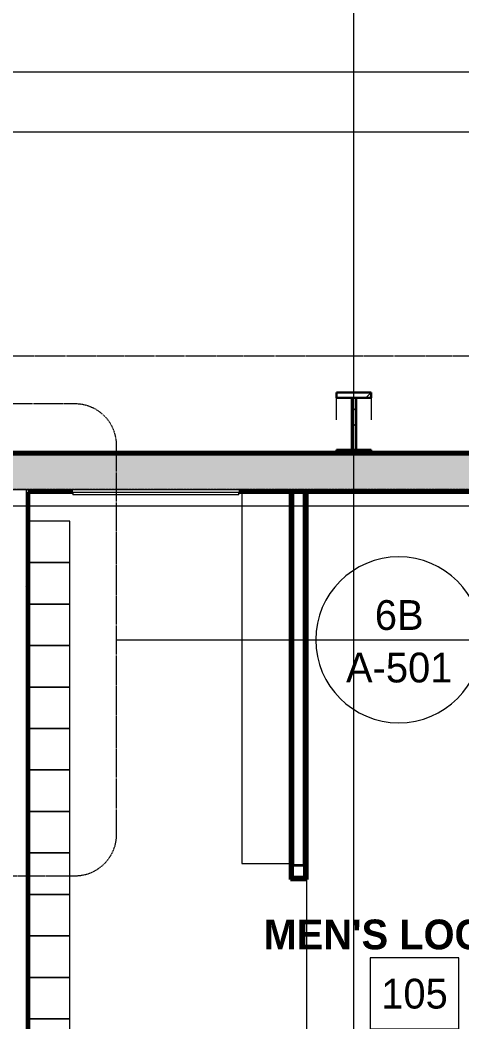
# Model space of a CAD drawing. Header units: inches. Extents: x 23906 to 26716, y -23130 to -20467.
# Drawn here: x 25305.3 to 25433.1, y -22523.6 to -22233.7 of the extents above; entities that cross this region are included whole.
import ezdxf

# ---------------------------------------------------------------- set-up
doc = ezdxf.new("R2010")
doc.units = ezdxf.units.IN
doc.header["$MEASUREMENT"] = 0
doc.linetypes.add('Dash Dot 3_16_', pattern=[0.3125, 0.1875, -0.0625, 0, -0.0625])
doc.linetypes.add('Grid Line 1_2_', pattern=[0.875, 0.5, -0.125, 0.125, -0.125])
for name, color, linetype, lineweight in [('A-ANNO-SYMB', 150, 'Continuous', 9), ('A-AREA-IDEN', 2, 'Continuous', 9), ('A-FLOR', 192, 'Continuous', 13), ('A-WALL', 113, 'Continuous', 13), ('A-WALL-PATT', 111, 'Continuous', 50), ('G-ANNO-SYMB', 111, 'Continuous', 9), ('I-FURN', 30, 'Continuous', 9), ('I-WALL', 2, 'Continuous', 13), ('Q-SPCQ', 91, 'Continuous', 9), ('S-BEAM', 12, 'Continuous', 9), ('S-COLS', 52, 'Continuous', 9), ('S-GRID', 1, 'Continuous', 9)]:
    doc.layers.add(name, color=color, linetype=linetype, lineweight=lineweight)
doc.styles.add('Century Gothic', font='GOTHIC.TTF', dxfattribs={"height": 8.622671})
doc.styles.add('Century Gothic_B', font='GOTHICB.TTF', dxfattribs={"height": 8.616719})
pattern_1 = [(0, (0, 0), (30.72, 7.68), [1.267, -21.773, 1.267, -21.773, -122.88]), (0, (0, 0), (30.72, 7.68), [-46.08, 1.267, -44.813, 1.267, -21.773, -53.76]), (0, (0, 0), (30.72, 7.68), [-115.2, 1.267, -14.093, 1.267, -37.133]), (120, (11.52, 3.84), (-22.0110751, 22.7643004), [1.267, -21.773, 1.267, -21.773, -122.88]), (120, (11.52, 3.84), (-22.0110751, 22.7643004), [-46.08, 1.267, -44.813, 1.267, -21.773, -53.76]), (120, (11.52, 3.84), (-22.0110751, 22.7643004), [-115.2, 1.267, -14.093, 1.267, -37.133]), (240, (15.36, 19.2), (-8.7089249, -30.4443004), [1.267, -21.773, 1.267, -21.773, -122.88]), (240, (15.36, 19.2), (-8.7089249, -30.4443004), [-46.08, 1.267, -44.813, 1.267, -21.773, -53.76]), (240, (15.36, 19.2), (-8.7089249, -30.4443004), [-115.2, 1.267, -14.093, 1.267, -37.133])]
pattern_2 = [(225, (25401.89, -22360.053), (9.503515, -9.503515), []), (225, (25401.89, -22374.453), (9.503515, -9.503515), [])]

# ---------------------------------------------------------------- blocks, each defined once
blk = doc.blocks.new('Furniture 8 - Furniture 1-2437-Enlarged First Floor Plan _East_')
at = {"layer": 'I-FURN', "color": 7}
for p, q in [((25350.61, -22496.3), (25350.61, -22603.74)), ((25350.61, -22603.74), (25364.61, -22603.74))]:
    blk.add_line(p, q, dxfattribs=at)
blk = doc.blocks.new('Locker-Double Stacked - 12_ x 12_-11070-Enlarged First Floor Plan _East_')
at = {"layer": 'I-FURN', "color": 7}
for p, q in [((6, 6), (-6, 6)), ((-6, 6), (-6, -6)), ((6, -6), (6, 6)), ((-6, -6), (6, -6))]:
    blk.add_line(p, q, dxfattribs=at)
blk = doc.blocks.new('Bradley-Washroom_Accessories-Mirrors-780_Custom - Bradley-Washroom_Accessories-Mirrors-780_Custom-177760-Enlarged First Floor Plan _East_')
at = {"layer": 'Q-SPCQ', "color": 7}
for p, q in [((25320.64, -22370.3), (25368.64, -22370.3)), ((25320.64, -22370.3), (25320.64, -22371.05)), ((25368.64, -22371.05), (25320.64, -22371.05)), ((25368.64, -22371.05), (25368.64, -22370.3))]:
    blk.add_line(p, q, dxfattribs=at)
blk = doc.blocks.new('HSS-Hollow Structural Section-Column - HSS3-1_2X3-1_2X1_8-V57-Enlarged First Floor Plan _East_')
at = {"layer": 'S-COLS'}
h = blk.add_hatch(dxfattribs=at)
h.set_pattern_fill('FP_26', color=256, style=0, pattern_type=2)
h.set_pattern_definition([(45, (-25385.89, 22479.99), (-9.503515, 9.503515), []), (45, (-25385.89, 22494.39), (-9.503515, 9.503515), [])])
h.paths.add_polyline_path([(1.52, -1.75), (1.68, -1.68), (1.75, -1.52), (1.75, 1.52), (1.68, 1.68), (1.52, 1.75), (-1.52, 1.75), (-1.68, 1.68), (-1.75, 1.52), (-1.75, -1.52), (-1.68, -1.68), (-1.52, -1.75)], flags=0)
h.paths.add_polyline_path([(1.52, -1.63), (-1.6, -1.6), (-1.63, -1.52), (-1.6, 1.6), (-1.52, 1.63), (1.6, 1.6), (1.63, 1.52), (1.6, -1.6)], flags=0)
at = {"layer": 'S-COLS', "color": 130, "lineweight": 30}
for p, q in [((-1.75, 1.52), (-1.75, -1.52)), ((-1.63, -1.52), (-1.63, 1.52)), ((1.52, 1.75), (-1.52, 1.75)), ((-1.52, 1.63), (1.52, 1.63)), ((1.63, 1.52), (1.63, -1.52)), ((1.75, -1.52), (1.75, 1.52)), ((1.52, -1.63), (-1.52, -1.63)), ((-1.52, -1.75), (1.52, -1.75))]:
    blk.add_line(p, q, dxfattribs=at)
for centre, radius, start, end in [((-1.52, 1.52), 0.232, 90, 180), ((-1.52, 1.52), 0.116, 90, 180), ((1.52, 1.52), 0.232, 360, 90), ((1.52, 1.52), 0.116, 0, 90), ((-1.52, -1.52), 0.232, 180, 270), ((-1.52, -1.52), 0.116, 180, 270), ((1.52, -1.52), 0.232, 270, 360), ((1.52, -1.52), 0.116, 270, 360)]:
    blk.add_arc(centre, radius, start, end, dxfattribs=at)
blk = doc.blocks.new('Locker Rooms and Restrooms_rvt-1-Enlarged First Floor Plan _East_')
at = {"layer": 'A-WALL-PATT', "lineweight": 9}
h = blk.add_hatch(dxfattribs=at)
h.set_pattern_fill('FP_8', style=0, pattern_type=2)
h.set_pattern_definition(pattern_1)
h.paths.add_polyline_path([(25383.52, -22482.37), (25384.14, -22482.37), (25384.14, -22370.3), (25383.52, -22370.3), (25383.52, -22481.67)], flags=0)
h = blk.add_hatch(dxfattribs=at)
h.set_pattern_fill('FP_8', style=0, pattern_type=2)
h.set_pattern_definition(pattern_1)
h.paths.add_polyline_path([(25387.65, -22481.74), (25388.27, -22481.74), (25388.27, -22370.43), (25387.64, -22370.43), (25387.64, -22481.74)], flags=0)
at = {"layer": 'A-FLOR', "color": 10}
for p, q in [((25388.27, -22370.43), (25388.27, -22370.3)), ((25388.27, -22526.68), (25388.27, -22482.37))]:
    blk.add_line(p, q, dxfattribs=at)
at = {"layer": 'I-WALL', "color": 250, "lineweight": 50}
for p, q in [((25383.52, -22370.3), (25383.52, -22482.37)), ((25384.14, -22370.3), (25383.52, -22370.3)), ((25384.14, -22370.3), (25384.14, -22478.47)), ((25387.64, -22370.3), (25384.14, -22370.3)), ((25384.14, -22478.47), (25384.14, -22370.3)), ((25387.64, -22478.47), (25387.64, -22370.3)), ((25388.27, -22370.43), (25387.64, -22370.43)), ((25387.64, -22370.43), (25387.64, -22478.47)), ((25388.27, -22481.74), (25388.27, -22370.43)), ((25383.52, -22482.37), (25384.14, -22482.37)), ((25384.14, -22481.51), (25384.14, -22481.74)), ((25384.14, -22481.74), (25384.14, -22481.51)), ((25384.14, -22481.74), (25384.37, -22481.74)), ((25384.37, -22481.74), (25384.14, -22481.74)), ((25384.14, -22482.37), (25388.27, -22482.37)), ((25387.41, -22481.74), (25387.64, -22481.74)), ((25387.64, -22481.74), (25387.41, -22481.74)), ((25387.64, -22481.74), (25387.64, -22481.51)), ((25387.64, -22481.51), (25387.64, -22481.74)), ((25388.27, -22482.37), (25388.27, -22481.74))]:
    blk.add_line(p, q, dxfattribs=at)
at = {"color": 10, "lineweight": 13}
for name, p in [('Bradley-Washroom_Accessories-Mirrors-780_Custom - Bradley-Washroom_Accessories-Mirrors-780_Custom-177760-Enlarged First Floor Plan _East_', (0, 0)), ('Furniture 8 - Furniture 1-2437-Enlarged First Floor Plan _East_', (18.9, 126)), ('HSS-Hollow Structural Section-Column - HSS3-1_2X3-1_2X1_8-V57-Enlarged First Floor Plan _East_', (25385.89, -22479.99))]:
    blk.add_blockref(name, p, dxfattribs=at)
at = {"color": 10, "lineweight": 13, "rotation": 270}
for p in [(25313.77, -22384.68), (25313.77, -22396.68), (25313.77, -22408.68), (25313.77, -22420.68), (25313.77, -22432.68), (25313.77, -22444.68), (25313.77, -22456.68), (25313.77, -22468.68), (25313.77, -22480.68), (25313.77, -22492.68), (25313.77, -22504.68), (25313.77, -22516.68), (25313.77, -22528.68)]:
    blk.add_blockref('Locker-Double Stacked - 12_ x 12_-11070-Enlarged First Floor Plan _East_', p, dxfattribs=at)
blk = doc.blocks.new('columns and girder2 - one-V9-Enlarged First Floor Plan _East_')
at = {"layer": 'S-BEAM'}
h = blk.add_hatch(dxfattribs=at)
h.set_pattern_fill('FP_14', color=256, style=0, pattern_type=2)
h.set_pattern_definition(pattern_2)
h.paths.add_polyline_path([(0, -1.25), (-5, -1.25), (-5, -2), (5, -2), (5, -1.25)], flags=0)
h.paths.add_polyline_path([(5, -17.03), (-5, -17.03), (-5, -18.55), (5, -18.55)], flags=0)
h.paths.add_polyline_path([(-5, -1204.89), (-5, -1206.4), (5, -1206.4), (5, -1204.89)], flags=0)
h.paths.add_polyline_path([(5, -1224.25), (-5, -1224.25), (-5, -1225), (5, -1225)], flags=0)
h = blk.add_hatch(dxfattribs=at)
h.set_pattern_fill('FP_14', color=256, style=0, pattern_type=2)
h.set_pattern_definition(pattern_2)
h.paths.add_polyline_path([(-0.63, -2), (-0.63, -17.03), (0.62, -17.03), (0.62, -2)], flags=0)
h.paths.add_polyline_path([(0.62, -1206.4), (-0.63, -1206.4), (-0.63, -1224.25), (0.62, -1224.25)], flags=0)
at = {"layer": 'S-BEAM', "lineweight": 30}
for p, q in [((-5, -1.25), (-5, -2)), ((-5, -2), (5, -2)), ((0.62, -2), (-0.63, -2)), ((-0.63, -2), (-0.63, -17.03)), ((0.62, -17.03), (0.62, -2)), ((5, -2), (5, -1.25)), ((5, -17.03), (-5, -17.03)), ((-5, -17.03), (-5, -18.55)), ((-0.63, -17.03), (0.62, -17.03)), ((5, -18.55), (5, -17.03)), ((-5, -18.55), (5, -18.55))]:
    blk.add_line(p, q, dxfattribs=at)
at = {"layer": 'S-BEAM'}
for p, q in [((-5, -17.03), (-5, -10.69)), ((5, -10.69), (5, -17.03))]:
    blk.add_line(p, q, dxfattribs=at)
blk = doc.blocks.new('Floor Plan - Callout Head-19020-Enlarged First Floor Plan _East_')
at = {"layer": 'A-ANNO-SYMB'}
blk.add_line((-0.25, 0), (0.25, 0), dxfattribs=at)
for start, end in [(360, 180), (180, 360)]:
    blk.add_arc((0, 0), 0.25, start, end, dxfattribs=at)

msp = doc.modelspace()

# ---------------------------------------------------------------- hatches: boundary and pattern name
at = {"layer": 'A-WALL-PATT', "lineweight": 9}
h = msp.add_hatch(dxfattribs=at)
h.set_pattern_fill('FP_9', color=256, style=0, pattern_type=2)
h.set_pattern_definition([(161.57, (0.48, 0.48), (-3.839953776, -1.544e-05), [0, -27.322, 3.034, 0]), (18.43, (-0.48, 0.48), (-3.839953776, 1.544e-05), [0, -27.322, 3.034, 0]), (108.43, (0.48, 0.48), (1.919622, -9.60052459), [9.106, -21.25]), (71.57, (-0.48, 0.48), (1.919622, 9.60052459), [9.106, -21.25])])
h.paths.add_polyline_path([(25738.77, -22369.55), (25738.77, -22359.55), (25563.52, -22359.55), (25563.52, -22369.55), (25689.9, -22369.55)], flags=0)
h.paths.add_polyline_path([(25481.52, -22369.55), (25481.52, -22359.55), (25161.52, -22359.55), (25161.52, -22369.55), (25420.3, -22369.55)], flags=0)
h.paths.add_polyline_path([(25118.02, -22369.55), (25118.02, -22359.55), (24920.27, -22359.55), (24920.27, -22369.55), (25015.9, -22369.55)], flags=0)
h.paths.add_polyline_path([(24842.14, -22369.55), (24842.14, -22359.55), (24630.77, -22359.55), (24630.77, -22369.55), (24813.7, -22369.55)], flags=0)
h = msp.add_hatch(dxfattribs=at)
h.set_pattern_fill('FP_8', color=256, style=0, pattern_type=2)
h.set_pattern_definition(pattern_1)
h.paths.add_polyline_path([(25307.77, -22787.3), (25307.74, -22768.76), (25307.14, -22768.76), (25307.14, -22787.3)], flags=0)
h.paths.add_polyline_path([(25307.74, -22767.96), (25307.77, -22767.96), (25307.77, -22369.55), (25307.14, -22369.55), (25307.14, -22767.96)], flags=0)

# ---------------------------------------------------------------- linework, layer by layer
at = {"layer": 'A-ANNO-SYMB', "linetype": 'Dash Dot 3_16_'}
for p, q in [((25515.08, -22330.95), (25302.02, -22330.95)), ((25321.26, -22344.77), (25162.59, -22344.77)), ((25333.26, -22469.28), (25333.26, -22356.77)), ((25162.59, -22481.28), (25321.26, -22481.28))]:
    msp.add_line(p, q, dxfattribs=at)
at = {"layer": 'A-ANNO-SYMB'}
msp.add_line((25333.26, -22413.03), (25390.86, -22413.03), dxfattribs=at)
at = {"layer": 'A-ANNO-SYMB', "linetype": 'Dash Dot 3_16_'}
for centre, start, end in [((25321.26, -22356.77), 0, 90), ((25321.26, -22469.28), 270, 0)]:
    msp.add_arc(centre, 12, start, end, dxfattribs=at)
at = {"layer": 'A-AREA-IDEN', "flags": 128}
msp.add_lwpolyline([(25406.56, -22504.99), (25406.56, -22525.56), (25432.27, -22525.56), (25432.27, -22504.99)], close=True, dxfattribs=at)
at = {"layer": 'A-FLOR'}
msp.add_line((24603.39, -22266.05), (25980.89, -22266.05), dxfattribs=at)
at = {"layer": 'A-WALL'}
for p, q in [((25161.52, -22359.55), (25481.52, -22359.55)), ((25161.52, -22369.55), (25481.52, -22369.55)), ((25307.14, -22369.55), (25307.14, -22767.96)), ((25307.77, -22370.3), (25307.77, -22369.55))]:
    msp.add_line(p, q, dxfattribs=at)
at = {"layer": 'G-ANNO-SYMB'}
for p, q in [((26314.63, -22248.83), (23915.52, -22248.83)), ((26313.52, -22374.36), (23919.06, -22374.36))]:
    msp.add_line(p, q, dxfattribs=at)
at = {"layer": 'I-WALL', "lineweight": 50}
for p, q in [((25482.27, -22358.8), (25160.77, -22358.8)), ((25307.77, -22370.3), (25320.64, -22370.3)), ((25307.77, -22767.96), (25307.77, -22370.3)), ((25368.64, -22370.3), (25482.27, -22370.3))]:
    msp.add_line(p, q, dxfattribs=at)
at = {"layer": 'S-GRID', "linetype": 'Grid Line 1_2_'}
for p, q in [((25401.89, -22929.31), (25401.89, -20749.66)), ((25401.89, -23058.9), (25401.89, -20902.43)), ((26649, -22359.55), (24012.52, -22359.55)), ((26535.93, -22359.55), (24012.52, -22359.55)), ((26601, -22369.55), (24012.52, -22369.55))]:
    msp.add_line(p, q, dxfattribs=at)

# ---------------------------------------------------------------- block references
at = {"lineweight": 5}
msp.add_blockref('Locker Rooms and Restrooms_rvt-1-Enlarged First Floor Plan _East_', (0, 0), dxfattribs=at)
at = {"layer": 'A-ANNO-SYMB', "xscale": 95.99999999999994, "yscale": 95.99999999999994, "zscale": 95.99999999999994}
msp.add_blockref('Floor Plan - Callout Head-19020-Enlarged First Floor Plan _East_', (25414.86, -22413.03), dxfattribs=at)
at = {"layer": 'S-BEAM', "rotation": 180}
msp.add_blockref('columns and girder2 - one-V9-Enlarged First Floor Plan _East_', (25401.89, -22360.05), dxfattribs=at)

# ---------------------------------------------------------------- texts
at = {"layer": 'A-ANNO-SYMB', "char_height": 8.623, "attachment_point": 2, "line_spacing_factor": 0.984117, "style": 'Century Gothic'}
for s, insert, width in [('6B', (25415, -22401.54), 15.984), ('A-501', (25415, -22416.73), 38.88)]:
    msp.add_mtext(s, dxfattribs=dict(at, insert=insert, width=width))
at = {"layer": 'A-AREA-IDEN', "attachment_point": 2}
for s, insert, char_height, width, line_spacing_factor, style in [("MEN'S LOCKER", (25419.71, -22493.96), 8.6167, 99.9, 0.984796, 'Century Gothic_B'), ('105', (25419.42, -22511.08), 8.623, 23.652, 0.984117, 'Century Gothic')]:
    msp.add_mtext(s, dxfattribs=dict(at, insert=insert, char_height=char_height, width=width, line_spacing_factor=line_spacing_factor, style=style))

doc.saveas('drawing.dxf')
